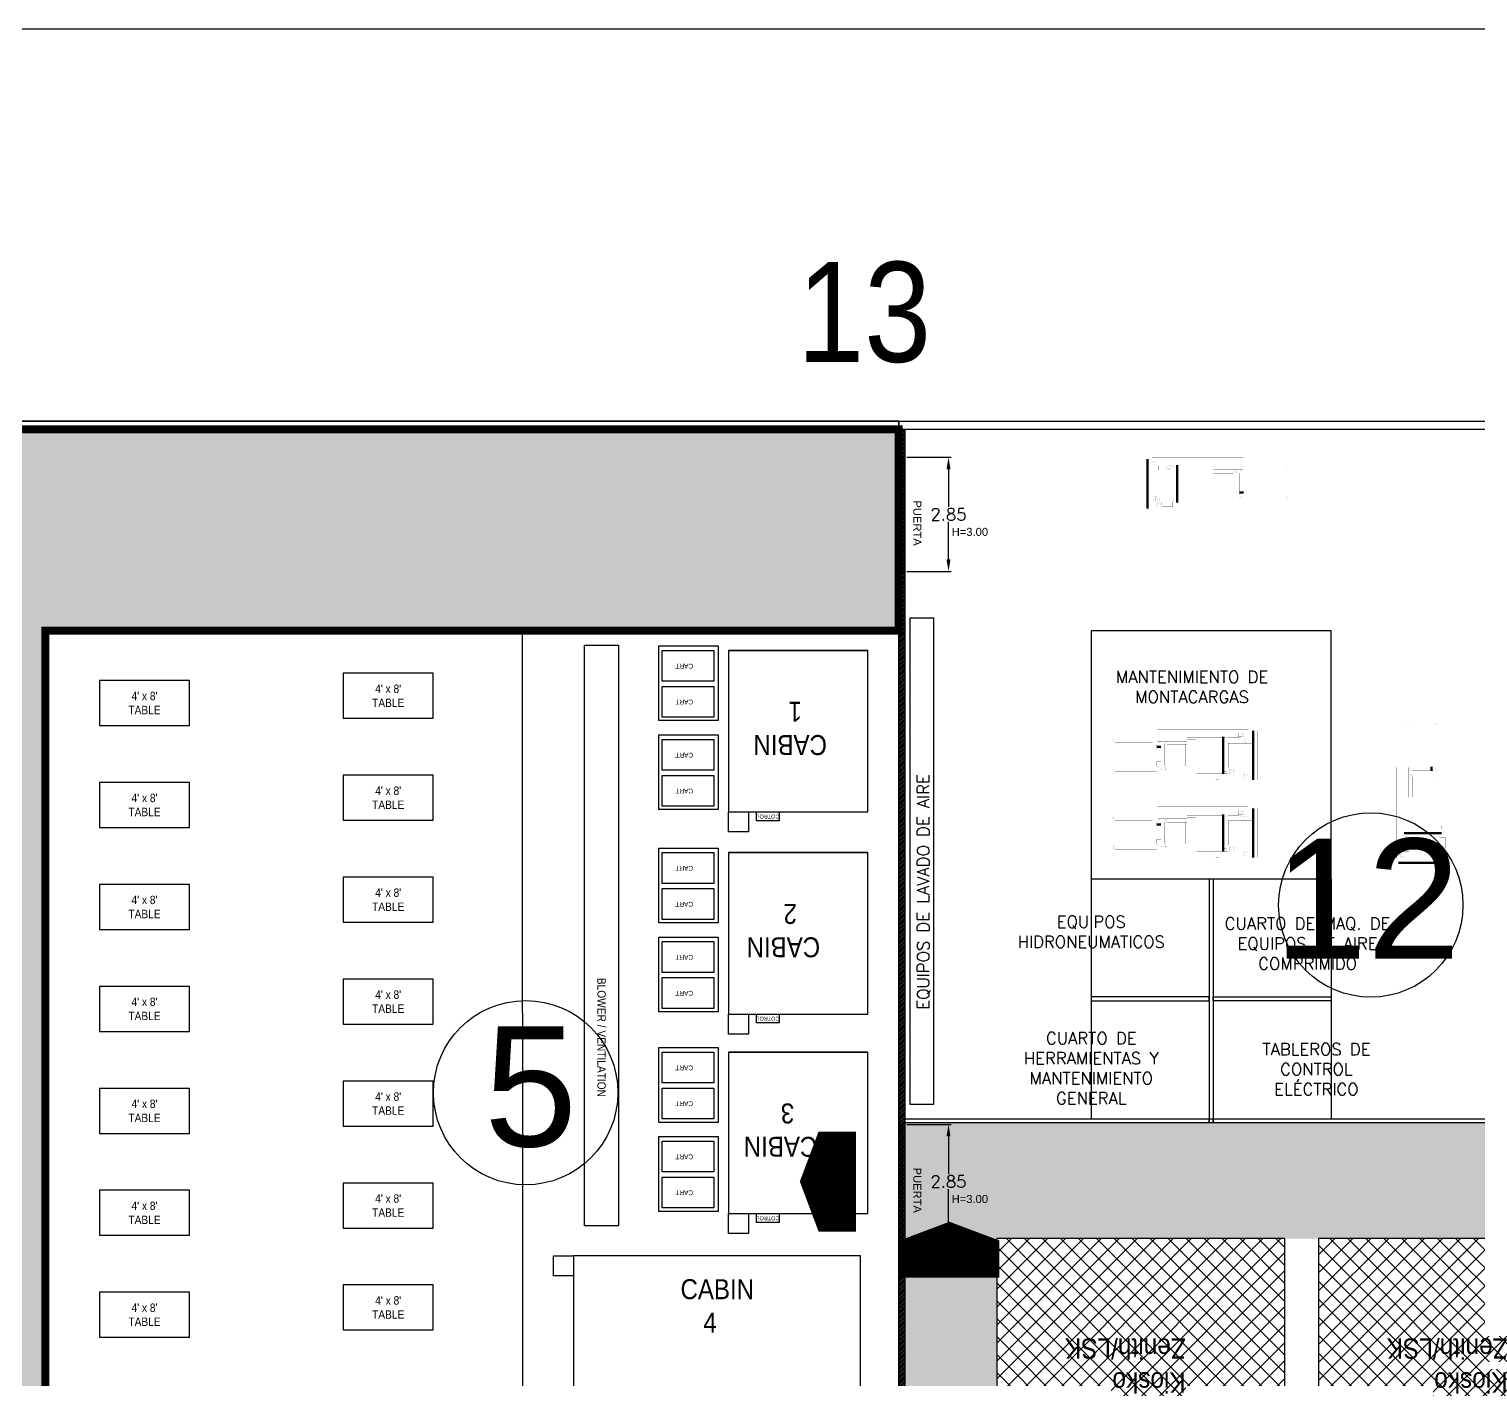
# Model space of a CAD drawing. Header units: millimetres. Extents: x 28 to 201, y 462 to 575.
# Drawn here: x 81.98 to 118.2, y 541.7 to 575.45 of the extents above; entities that cross this region are included whole.
import ezdxf

# ---------------------------------------------------------------- set-up
doc = ezdxf.new("R2010")
doc.units = ezdxf.units.MM
doc.linetypes.add('DASHDOT', pattern=[25.4, 12.7, -6.35, 0, -6.35])
for name, color, linetype in [('1- 3', 3, 'Continuous'), ('1- muro de carga', 5, 'Continuous'), ('8 flpea', 104, 'Continuous'), ('8 hatch pasillo', 104, 'Continuous'), ('8 text 1', 7, 'Continuous'), ('DIM GENERAL', 1, 'Continuous'), ('ejes', 140, 'DASHDOT'), ('LINEA LIMITE DE ZONIFICACION', 2, 'Continuous')]:
    doc.layers.add(name, color=color, linetype=linetype)
doc.styles.add('ARRAY BASE$0$Standard', font='arial.ttf')
doc.styles.get("Standard").update_dxf_attribs({"font": 'arial.ttf'})
doc.styles.add('TEXTO GENERAL', font='tt0009m_.ttf', dxfattribs={"width": 0.9, "height": 1})
doc.styles.add('TEXTOS', font='romans.shx')
doc.dimstyles.new('DIM-75P', dxfattribs={"dimtxt": 0.3, "dimasz": 0.3, "dimexe": 0.0675, "dimexo": 0.0468, "dimgap": 0.0375, "dimtad": 0, "dimtih": 1, "dimtoh": 1, "dimzin": 0, "dimdsep": 46, "dimtxsty": 'TEXTOS', "dimcen": 0.3, "dimclrd": 1, "dimclre": 1, "dimclrt": 2, "dimadec": 0, "dimazin": 0, "dimtfac": 1, "dimtmove": 1, "dimatfit": 3, "dimldrblk": 'flecha', "dimfxl": 0.045, "dimtolj": 1, "dimtzin": 0, "dimlwd": -1, "dimlwe": -1, "dimarcsym": 0})

# ---------------------------------------------------------------- blocks, each defined once
blk = doc.blocks.new('ARRAY BASE$0$CABINA PINTURA')
for p, q in [((5.73, -4.254), (5.73, -0.774)), ((10.784, -4.254), (10.784, -0.774)), ((15.772, -4.254), (15.772, -0.774))]:
    blk.add_line(p, q)
for points in [[(24.34, 0), (5.236, 0), (5.236, -9.411), (24.34, -9.405)], [(5.73, -0.774), (5.73, -4.254), (9.764, -4.254), (9.764, -0.774)], [(10.784, -0.774), (10.784, -4.254), (14.818, -4.254), (14.818, -0.774)], [(15.772, -0.774), (15.772, -4.254), (19.806, -4.254), (19.806, -0.774)], [(20.86, -8.132), (24.34, -8.132), (24.34, -0.955), (20.86, -0.955)], [(9.764, -3.554), (9.764, -2.989), (9.987, -2.989), (9.987, -3.554)], [(14.818, -3.554), (14.818, -2.989), (15.042, -2.989), (15.042, -3.554)], [(19.806, -3.554), (19.806, -2.989), (20.029, -2.989), (20.029, -3.554)], [(9.764, -4.254), (9.764, -3.754), (10.264, -3.754), (10.264, -4.254)], [(14.818, -4.254), (14.818, -3.754), (15.318, -3.754), (15.318, -4.254)], [(19.806, -4.254), (19.806, -3.754), (20.306, -3.754), (20.306, -4.254)], [(7.484, -4.517), (7.484, -5.997), (5.617, -5.997), (5.617, -4.517)], [(6.5, -5.916), (5.73, -5.916), (5.73, -4.623), (6.5, -4.623)], [(7.397, -5.916), (6.627, -5.916), (6.627, -4.623), (7.397, -4.623)], [(9.708, -4.517), (9.708, -5.997), (7.841, -5.997), (7.841, -4.517)], [(8.724, -5.916), (7.954, -5.916), (7.954, -4.623), (8.724, -4.623)], [(9.622, -5.916), (8.852, -5.916), (8.852, -4.623), (9.622, -4.623)], [(12.538, -4.517), (12.538, -5.997), (10.671, -5.997), (10.671, -4.517)], [(11.554, -5.916), (10.784, -5.916), (10.784, -4.623), (11.554, -4.623)], [(12.452, -5.916), (11.682, -5.916), (11.682, -4.623), (12.452, -4.623)], [(14.763, -4.517), (14.763, -5.997), (12.896, -5.997), (12.896, -4.517)], [(13.779, -5.916), (13.009, -5.916), (13.009, -4.623), (13.779, -4.623)], [(14.677, -5.916), (13.907, -5.916), (13.907, -4.623), (14.677, -4.623)], [(17.526, -4.517), (17.526, -5.997), (15.659, -5.997), (15.659, -4.517)], [(16.542, -5.916), (15.772, -5.916), (15.772, -4.623), (16.542, -4.623)], [(17.44, -5.916), (16.67, -5.916), (16.67, -4.623), (17.44, -4.623)], [(19.751, -4.517), (19.751, -5.997), (17.884, -5.997), (17.884, -4.517)], [(18.767, -5.916), (17.997, -5.916), (17.997, -4.623), (18.767, -4.623)], [(19.664, -5.916), (18.894, -5.916), (18.894, -4.623), (19.664, -4.623)], [(20.114, -7.854), (5.594, -7.854), (5.594, -7.01), (20.114, -7.01)], [(20.86, -8.132), (21.36, -8.132), (21.36, -8.632), (20.86, -8.632)], [(5.236, -9.411), (24.34, -9.405), (24.34, -21.331), (5.236, -21.331)], [(6.3, -13.889), (7.425, -13.889), (7.425, -11.639), (6.3, -11.639)], [(8.848, -13.889), (9.973, -13.889), (9.973, -11.639), (8.848, -11.639)], [(11.397, -13.889), (12.522, -13.889), (12.522, -11.639), (11.397, -11.639)], [(13.946, -13.889), (15.071, -13.889), (15.071, -11.639), (13.946, -11.639)], [(16.495, -13.889), (17.62, -13.889), (17.62, -11.639), (16.495, -11.639)], [(19.044, -13.889), (20.169, -13.889), (20.169, -11.639), (19.044, -11.639)], [(21.592, -13.889), (22.717, -13.889), (22.717, -11.639), (21.592, -11.639)], [(6.481, -19.981), (7.606, -19.981), (7.606, -17.731), (6.481, -17.731)], [(9.03, -19.981), (10.155, -19.981), (10.155, -17.731), (9.03, -17.731)], [(11.579, -19.981), (12.704, -19.981), (12.704, -17.731), (11.579, -17.731)], [(14.127, -19.981), (15.252, -19.981), (15.252, -17.731), (14.127, -17.731)], [(16.676, -19.981), (17.801, -19.981), (17.801, -17.731), (16.676, -17.731)], [(19.225, -19.981), (20.35, -19.981), (20.35, -17.731), (19.225, -17.731)], [(21.774, -19.981), (22.899, -19.981), (22.899, -17.731), (21.774, -17.731)]]:
    blk.add_lwpolyline(points, close=True)
at = {"style": 'TEXTO GENERAL'}
for s, width, gutter_width, insert, char_height, attachment_point, rotation in [('\\pi0.563;CABIN\\P\\pi1.1904;1', 2.52479, 12.5, (8.344, -1.233), 0.5, 1, 270), ('\\pi0.73314;CABIN\\P\\pi1.3124;2', 2.86507, 12.5, (13.399, -1.233), 0.5, 1, 270), ('\\pi0.80414;CABIN\\P\\pi1.3811;3', 3.00708, 12.5, (18.387, -1.233), 0.5, 1, 270), ('COTROL', 0.37702, 12.5, (9.931, -2.985), 0.1, 1, 270), ('COTROL', 0.37702, 12.5, (14.985, -2.985), 0.1, 1, 270), ('COTROL', 0.37702, 12.5, (19.973, -2.985), 0.1, 1, 270), ('\\pi0.81778;CABIN\\P\\pi1.3908;4', 3.03436, 12.5, (21.447, -6.275), 0.5, 1, 90), ('\\pi1.1314;CART', 2.56497, 5.958, (6.181, -4.009), 0.11917, 1, 270), ('\\pi1.1314;CART', 2.56497, 5.958, (7.079, -4.009), 0.11917, 1, 270), ('\\pi1.1314;CART', 2.56497, 5.958, (8.406, -4.009), 0.11917, 1, 270), ('\\pi1.1314;CART', 2.56497, 5.958, (9.303, -4.009), 0.11917, 1, 270), ('\\pi1.1314;CART', 2.56497, 5.958, (11.236, -4.009), 0.11917, 1, 270), ('\\pi1.1314;CART', 2.56497, 5.958, (12.133, -4.009), 0.11917, 1, 270), ('\\pi1.1314;CART', 2.56497, 5.958, (13.46, -4.009), 0.11917, 1, 270), ('\\pi1.1314;CART', 2.56497, 5.958, (14.358, -4.009), 0.11917, 1, 270), ('\\pi1.1314;CART', 2.56497, 5.958, (16.223, -4.009), 0.11917, 1, 270), ('\\pi1.1314;CART', 2.56497, 5.958, (17.121, -4.009), 0.11917, 1, 270), ('\\pi1.1314;CART', 2.56497, 5.958, (18.448, -4.009), 0.11917, 1, 270), ('\\pi1.1314;CART', 2.56497, 5.958, (19.346, -4.009), 0.11917, 1, 270), ("4' x 8'\\PTABLE", 189.1384, 60, (6.862, -12.764), 0.2109, 5, 90), ("4' x 8'\\PTABLE", 189.1384, 60, (9.411, -12.764), 0.2109, 5, 90), ("4' x 8'\\PTABLE", 189.1384, 60, (11.96, -12.764), 0.2109, 5, 90), ("4' x 8'\\PTABLE", 189.1384, 60, (14.509, -12.764), 0.2109, 5, 90), ("4' x 8'\\PTABLE", 189.1384, 60, (17.057, -12.764), 0.2109, 5, 90), ("4' x 8'\\PTABLE", 189.1384, 60, (19.606, -12.764), 0.2109, 5, 90), ("4' x 8'\\PTABLE", 189.1384, 60, (22.155, -12.764), 0.2109, 5, 90), ("4' x 8'\\PTABLE", 189.1384, 60, (7.043, -18.856), 0.2109, 5, 90), ("4' x 8'\\PTABLE", 189.1384, 60, (9.592, -18.856), 0.2109, 5, 90), ("4' x 8'\\PTABLE", 189.1384, 60, (12.141, -18.856), 0.2109, 5, 90), ("4' x 8'\\PTABLE", 189.1384, 60, (14.69, -18.856), 0.2109, 5, 90), ("4' x 8'\\PTABLE", 189.1384, 60, (17.239, -18.856), 0.2109, 5, 90), ("4' x 8'\\PTABLE", 189.1384, 60, (19.788, -18.856), 0.2109, 5, 90), ("4' x 8'\\PTABLE", 189.1384, 60, (22.336, -18.856), 0.2109, 5, 90)]:
    blk.add_mtext_dynamic_manual_height_columns(s, width=width, gutter_width=gutter_width, heights=[0], dxfattribs=dict(at, insert=insert, char_height=char_height, attachment_point=attachment_point, rotation=rotation))
at = {"insert": (15.403, -7.432), "char_height": 0.21094, "attachment_point": 5, "style": 'TEXTO GENERAL'}
blk.add_mtext_dynamic_manual_height_columns('BLOWER / VENTILATION', width=284.7754, gutter_width=60, heights=[0], dxfattribs=at)
blk = doc.blocks.new('*D5')
at = {"layer": 'Defpoints', "color": 0, "ltscale": 0.01, "transparency": 16777216}
for p in [(1.352, 1.243), (-1.5, 0.15), (1.352, 0.15)]:
    blk.add_point(p, dxfattribs=at)
at = {"layer": 'DIM GENERAL', "color": 1, "ltscale": 0.01, "transparency": 16777216}
for p, q in [((-1.5, 0.197), (-1.5, 1.31)), ((-1.2, 1.243), (-0.261, 1.243)), ((1.052, 1.243), (0.114, 1.243)), ((1.352, 0.197), (1.352, 1.31))]:
    blk.add_line(p, q, dxfattribs=at)
for points in [[(-1.2, 1.193), (-1.2, 1.293), (-1.5, 1.243)], [(1.052, 1.193), (1.052, 1.293), (1.352, 1.243)]]:
    blk.add_solid(points, dxfattribs=at)
at = {"layer": 'DIM GENERAL', "color": 2, "ltscale": 0.01, "transparency": 16777216, "insert": (-0.074, 1.243), "char_height": 0.3, "attachment_point": 5, "rotation": 90, "style": 'TEXTOS'}
blk.add_mtext('\\A1;2.85', dxfattribs=at)
blk = doc.blocks.new('flecha')
at = {"ltscale": 6}
for points in [[(-0.02, 0.03), (-0.11, 0.13), (-0.12, 0.05), (-0.12, 0.21)], [(-0.02, -0.03), (-0.11, -0.13), (-0.12, -0.05), (-0.12, -0.21)]]:
    blk.add_hatch(color=256, dxfattribs=at).paths.add_polyline_path(points)
for p, q in [((0.01, -0.02), (-0.14, 0.24)), ((0.01, 0.02), (-0.14, -0.24)), ((-0.13, 0.24), (-0.13, 0.03)), ((-0.13, 0.03), (-0.1, 0.12)), ((0, 0), (-0.1, 0.12)), ((0, 0), (-0.1, -0.12)), ((-0.13, -0.02), (-0.13, -0.24)), ((-0.13, -0.02), (-0.1, -0.12))]:
    blk.add_line(p, q, dxfattribs=at)
for points in [[(-0.02, 0.03), (-0.11, 0.13), (-0.12, 0.05), (-0.12, 0.21)], [(-0.02, -0.03), (-0.11, -0.13), (-0.12, -0.05), (-0.12, -0.21)]]:
    blk.add_lwpolyline(points, close=True, dxfattribs=at)
blk = doc.blocks.new('ARRAY BASE$0$KIOSKO DE ARMADO')
h = blk.add_hatch()
h.set_pattern_fill('ANSI37', color=256, scale=0.1, angle=180)
h.set_pattern_definition([(225, (2482.8771, 1339.67897), (0.224506403, -0.224506403), []), (315, (2482.8771, 1339.67897), (0.224506403, 0.224506403), [])])
h.paths.add_polyline_path([(7.2, 10), (0, 10), (0, 4), (7.2, 4)])
for points in [[(7.2, 10), (0, 10), (0, 4), (7.2, 4)], [(0, 4), (7.2, 4), (7.2, 0), (0, 0)], [(7.2, 4), (7.2, 0), (0, 0), (0, 4)], [(6.05, 3.39), (6.05, 4), (0, 4), (0, 3.39)], [(6.303, 2.79), (7.2, 2.79), (7.2, 4), (6.303, 4)], [(5.943, 2.825), (5.943, 3.265), (5.413, 3.265), (5.413, 2.825)], [(2.26, 2.12), (2.26, 2.84), (0, 2.84), (0, 2.12)], [(2.68, 2.78), (2.26, 2.78), (2.26, 2.12), (2.68, 2.12)], [(5.86, 2.79), (7.2, 2.79), (7.2, 0), (5.86, 0)], [(4.53, 2.46), (4.53, 1.12), (5.26, 1.12), (5.26, 2.46)], [(2.43, 1.12), (2.43, 2.12), (0, 2.12), (0, 1.12)], [(2.43, 1.96), (2.43, 1.12), (4.53, 1.12), (4.53, 1.96)], [(5.41, 0), (5.86, 0), (5.86, 2), (5.41, 2)], [(5.18, 0), (5.18, 1.12), (0, 1.12), (0, 0)]]:
    blk.add_lwpolyline(points, close=True)
at = {"attachment_point": 1, "style": 'TEXTO GENERAL'}
for s, insert, char_height, rotation in [('Kiosko Zenith/LSK', (4.722, 6.152), 0.50733, 180), ('Pastry', (6.643, 3.123), 0.2, 90), ('WIP/Empaque', (5.255, 2.761), 0.50733, 180), ('Espresso\\Pstation', (5.875, 2.891), 0.1, 180), ('Comp sink', (1.604, 2.382), 0.2, 180), ('Hand sink', (2.424, 2.218), 0.1, 90), ('Side storage', (4.741, 1.31), 0.2, 90), ('ice tower', (6.357, 1.074), 0.2, 90), ('Storage moduls', (1.942, 1.518), 0.2, 180), ('Hand off', (5.522, 0.609), 0.2, 90), ('Cold berverage', (3.448, 0.377), 0.2, 180)]:
    blk.add_mtext_dynamic_manual_height_columns(s, width=3.63915, gutter_width=2.537, heights=[0], dxfattribs=dict(at, insert=insert, char_height=char_height, rotation=rotation))
at = {"insert": (2.791, 1.689), "char_height": 0.2, "attachment_point": 1, "style": 'TEXTO GENERAL'}
blk.add_mtext_dynamic_manual_height_columns('Warming & brew', width=3.63915, gutter_width=2.537, heights=[0], dxfattribs=at)
blk = doc.blocks.new('10')
for p in [(-24.099, -10), (-16.054, -10)]:
    blk.add_blockref('ARRAY BASE$0$KIOSKO DE ARMADO', p)
blk = doc.blocks.new('ARRAY BASE$0$MONTACARGA 1')
at = {"lineweight": 100, "const_width": 0.00187}
for points in [[(9782.598, 92.797), (9782.598, 92.835), (9780.327, 92.835), (9780.327, 92.535), (9781.063, 92.535)], [(9780.28, 92.589), (9780.28, 91.777)], [(9780.564, 92.452), (9781.063, 92.452)], [(9781.033, 92.449), (9781.033, 91.917)], [(9782.714, 92.486), (9782.091, 92.486), (9782.091, 91.88), (9782.714, 91.88)], [(9780.411, 91.97), (9780.308, 91.97)], [(9782.598, 91.57), (9782.598, 91.532), (9780.327, 91.532), (9780.327, 91.832), (9781.063, 91.832)], [(9780.564, 91.916), (9781.063, 91.916)], [(9782.149, 91.842), (9782.437, 91.842), (9782.437, 91.721), (9782.149, 91.721)]]:
    blk.add_lwpolyline(points, dxfattribs=at)
for points in [[(9782.817, 91.57), (9782.817, 92.796), (9781.064, 92.796), (9781.064, 91.57)], [(9781.777, 92.648), (9781.856, 92.648), (9781.856, 92.797), (9781.777, 92.797)], [(9782.087, 92.749), (9782.351, 92.749), (9782.351, 92.619), (9782.087, 92.619)], [(9782.422, 92.747), (9782.401, 92.705), (9782.354, 92.705), (9782.354, 92.652), (9782.437, 92.652), (9782.486, 92.747)], [(9782.088, 92.646), (9781.302, 92.646), (9781.302, 91.719), (9782.088, 91.719)], [(9781.777, 91.569), (9781.856, 91.569), (9781.856, 91.718), (9781.777, 91.718)]]:
    blk.add_lwpolyline(points, close=True, dxfattribs=at)
at = {"lineweight": 100}
for points in [[(9782.714, 92.796), (9782.714, 91.57)], [(9780.411, 92.396), (9780.308, 92.396)], [(9781.969, 91.719), (9781.969, 92.646)]]:
    blk.add_lwpolyline(points, dxfattribs=at)
for points in [[(9780.205, 92.589, 0.00187, 0.00187, 0), (9780.205, 91.777, 0.00187, 0.00187, 0), (9780.306, 91.777, 0.00187, 0.00187, 0), (9780.306, 92.589, 0.00187, 0.00187, 0), (9779.265, 92.589, 0.00187, 0.00187, 0.414), (9779.217, 92.542, 0.00187, 0.00187, 0.414), (9779.265, 92.494, 0.00187, 0.00187, 0), (9780.205, 92.494, 0, 0, 0)], [(9780.411, 92.445, 0.00187, 0.00187, 0), (9780.308, 92.445, 0.00187, 0.00187, 0), (9780.308, 92.347, 0.00187, 0.00187, 0), (9780.411, 92.347, 0, 0, 0)], [(9780.411, 91.921, 0.00187, 0.00187, 0), (9780.411, 92.445, 0.00187, 0.00187, 0), (9780.492, 92.445, 0.00187, 0.00187, 0), (9780.492, 91.921, 0.00187, 0.00187, 0), (9780.308, 91.921, 0.00187, 0.00187, 0), (9780.308, 92.018, 0.00187, 0.00187, 0), (9780.411, 92.018, 0, 0, 0)], [(9781.277, 92.577, 0.00187, 0.00187, 0), (9781.063, 92.577, 0.00187, 0.00187, 0), (9781.063, 92.627, 0.00187, 0.00187, 0), (9781.277, 92.627, 0, 0, 0), (9781.277, 91.738, 0, 0, 0)], [(9781.277, 91.788, 0.00187, 0.00187, 0), (9781.063, 91.788, 0.00187, 0.00187, 0), (9781.063, 91.738, 0.00187, 0.00187, 0), (9781.953, 91.738, 0.00187, 0.00187, 0), (9781.953, 92.627, 0.00187, 0.00187, 0), (9781.277, 92.627, 0, 0, 0)]]:
    blk.add_lwpolyline(points, format="xyseb", dxfattribs=at)
at = {"lineweight": 100, "const_width": 0.00187}
for points in [[(9780.331, 91.922), (9780.335, 91.879, 0.134), (9780.447, 91.832), (9780.54, 91.836, 0.259), (9780.564, 91.869), (9780.564, 92.502, 0.388), (9780.527, 92.535, 0.001), (9780.447, 92.535, 0.071), (9780.415, 92.531, 0.105), (9780.331, 92.485), (9780.331, 92.445)], [(9781.968, 92.626), (9782.042, 92.626, -0.413), (9782.065, 92.599, -0.362), (9782.042, 92.58), (9781.968, 92.58)], [(9780.203, 91.871), (9779.262, 91.871, 0.414214), (9779.215, 91.824, 0.414), (9779.262, 91.777), (9780.203, 91.777)], [(9781.968, 91.785), (9782.042, 91.785, -0.412), (9782.065, 91.757, -0.362), (9782.042, 91.738), (9781.968, 91.738)], [(9782.145, 91.838, 0.256), (9782.114, 91.777, 0.256), (9782.149, 91.723)], [(9782.222, 91.728, 0.233), (9782.248, 91.785, 0.238), (9782.218, 91.837)]]:
    blk.add_lwpolyline(points, format="xyb", dxfattribs=at)
for points in [[(9780.511, 92.452, 0.413), (9780.533, 92.474, 0.415), (9780.511, 92.495, 0.414), (9780.489, 92.474, 0.414)], [(9782.512, 92.491, 0.325), (9782.57, 92.571, 0.414), (9782.486, 92.655, 0.414), (9782.402, 92.571, 0.414)], [(9782.502, 92.541, 0.275), (9782.52, 92.575, 0.381), (9782.482, 92.605, 0.381), (9782.452, 92.567, 0.381)], [(9780.489, 91.894, 0.414), (9780.511, 91.872, 0.414), (9780.533, 91.894, 0.414), (9780.511, 91.915, 0.414)], [(9782.181, 91.73, 0.414), (9782.233, 91.781, 0.414), (9782.181, 91.833, 0.414), (9782.13, 91.781, 0.414)], [(9782.523, 91.614, 0.414), (9782.573, 91.663, 0.414), (9782.523, 91.713, 0.414), (9782.473, 91.663, 0.414)]]:
    blk.add_lwpolyline(points, format="xyb", close=True, dxfattribs=at)
blk = doc.blocks.new('*E60')
at = {"layer": '8 hatch pasillo', "ltscale": 2, "transparency": 33554483}
h = blk.add_hatch(color=1, dxfattribs=at)
h.dxf.hatch_style = 1
h.paths.add_polyline_path([(60, 79.605), (0, 79.605), (0, 0), (60, 0), (60, 5.099), (50.862, 5.099), (9.6, 5.099), (9.6, 15.452), (50.86, 15.452), (50.862, 18.453), (38.669, 18.453), (38.669, 74.567), (60, 74.567)])
h.paths.add_polyline_path([(35.369, 74.531), (35.369, 18.752), (3.3, 18.752), (3.3, 74.531)], flags=16)
h.paths.add_polyline_path([(6.3, 17.102), (6.3, 5.102), (3.3, 5.102), (3.3, 17.102)], flags=16)
h = blk.add_hatch(color=1, dxfattribs=at)
h.dxf.hatch_style = 1
h.paths.add_polyline_path([(85.276, 59.37), (84.499, 62.261), (60.15, 62.261), (60.15, 79.605), (60, 79.605), (60, 0), (87.526, 0), (86.698, 3.119), (86.698, 3.056), (63.15, 3.056), (63.15, 18), (86.492, 18), (86.32, 18.641), (88.676, 19.274), (88.242, 20.89), (86.729, 20.89), (62.274, 20.89), (62.451, 59.37)])
at = {"layer": '8 hatch pasillo', "ltscale": 2, "const_width": 0.2}
blk.add_lwpolyline([(50.86, 15.452), (50.862, 18.453), (38.669, 18.453), (38.669, 74.567), (60, 74.567), (60, 79.605), (0, 79.605), (0, 0), (60, 0), (60, 5.099), (9.6, 5.127), (9.6, 15.452)], close=True, dxfattribs=at)
at = {"layer": '8 text 1', "ltscale": 2}
for centre in [(71.799, 67.71), (50.673, 63.018)]:
    blk.add_circle(centre, 2.304, dxfattribs=at)
for s, p in [('12', (69.375, 66.368)), ('5', (49.631, 61.676))]:
    blk.add_text(s, height=3, dxfattribs=at).set_placement(p)
blk = doc.blocks.new('ARRAY BASE$0$PUERTA TRANSICION')
at = {"color": 1}
for points in [[(-1.5, 0), (1.352, 0), (1.352, 0.15), (-1.5, 0.15)], [(1.352, 0.05), (1.352, 0.1), (-1.5, 0.1), (-1.5, 0.05)]]:
    blk.add_lwpolyline(points, close=True, dxfattribs=at)
at = {"color": 2, "ltscale": 0.01, "insert": (0.263, 1.323), "char_height": 0.2, "attachment_point": 1, "rotation": 90}
blk.add_mtext_dynamic_manual_height_columns('H=3.00', width=0.44515, gutter_width=12.5, heights=[0], dxfattribs=at)
at = {"insert": (-0.529, 0.563), "char_height": 0.2, "attachment_point": 1, "style": 'ARRAY BASE$0$Standard'}
blk.add_mtext_dynamic_manual_height_columns('\\pi0.1067;PUERTA', width=1.32555, gutter_width=13.918, heights=[0.278], dxfattribs=at)
at = {"layer": 'DIM GENERAL', "ltscale": 0.01}
dim = blk.add_linear_dim(base=(1.352, 1.243), p1=(-1.5, 0.15), p2=(1.352, 0.15), angle=180, dimstyle='DIM-75P', dxfattribs=at)
dim.commit()
dim.dimension.update_dxf_attribs({"geometry": '*D5', "text_midpoint": (-0.074, 1.243)})

msp = doc.modelspace()

# ---------------------------------------------------------------- hatches: boundary and pattern name
at = {"ltscale": 0.01}
h = msp.add_hatch(dxfattribs=at)
h.set_pattern_fill('ANSI31', color=1, scale=0.002)
h.set_pattern_definition([(45, (-1106.502283, 447.2163), (-0.0224506403, 0.0224506403), [])])
h.paths.add_polyline_path([(103.871, 540.606), (103.721, 540.606), (103.721, 565.447), (103.871, 565.447)])

# ---------------------------------------------------------------- linework, layer by layer
for p, q in [((103.721, 565.645), (43.721, 565.645)), ((103.721, 565.645), (103.721, 485.842)), ((103.721, 565.645), (103.721, 485.842)), ((103.721, 544.475), (103.721, 550.475))]:
    msp.add_line(p, q)
for points in [[(43.721, 565.645), (123.721, 565.645)], [(103.721, 565.645), (103.721, 553.122)], [(103.721, 553.122), (103.721, 553.122)]]:
    msp.add_lwpolyline(points)
msp.add_lwpolyline([(43.721, 485.645), (103.721, 485.645), (103.721, 565.645), (43.721, 565.645)], close=True)
msp.add_lwpolyline([(103.871, 540.606), (103.721, 540.606), (103.721, 565.447), (103.871, 565.447)], close=True, dxfattribs=at)
at = {"layer": '1- 3'}
for p, q in [((108.533, 554.203), (108.533, 548.203)), ((111.483, 554.203), (111.483, 548.103)), ((111.583, 554.203), (111.583, 548.103)), ((114.533, 554.203), (114.533, 548.203)), ((103.871, 548.203), (128.193, 548.203)), ((128.22, 548.103), (103.871, 548.103))]:
    msp.add_line(p, q, dxfattribs=at)
for points in [[(104.006, 560.733), (104.591, 560.733), (104.591, 548.561), (104.006, 548.561)], [(114.533, 554.203), (114.533, 560.409), (108.533, 560.409), (108.533, 554.203)], [(111.483, 551.153), (111.483, 551.253), (108.533, 551.253), (108.533, 551.153)], [(111.583, 551.153), (111.583, 551.253), (114.533, 551.253), (114.533, 551.153)]]:
    msp.add_lwpolyline(points, close=True, dxfattribs=at)
at = {"layer": '1- muro de carga', "ltscale": 2}
msp.add_lwpolyline([(28.424, 575.453), (200.646, 575.453), (200.646, 461.741), (28.424, 461.741)], close=True, dxfattribs=at)
at = {"layer": '1- muro de carga', "lineweight": 25}
for points in [[(33.486, 565.645), (123.721, 565.645), (145.206, 485.645), (33.486, 485.645)], [(33.486, 565.447), (123.561, 565.447), (144.945, 485.842), (33.486, 485.842)]]:
    msp.add_lwpolyline(points, dxfattribs=at)
at = {"layer": '8 flpea', "ltscale": 2}
for points in [[(102.649, 546.639, 2.5, 2.5, 0), (102.185, 546.639, 5, 0, 0), (101.246, 546.639, 0, 0, 0)], [(104.988, 544.232, 2.5, 2.5, 0), (104.988, 544.695, 5, 0, 0), (104.988, 545.634, 0, 0, 0)]]:
    msp.add_lwpolyline(points, format="xyseb", dxfattribs=at)
at = {"layer": 'ejes', "ltscale": 2}
for p, q in [((103.871, 548.203), (103.871, 548.103)), ((111.483, 548.103), (111.483, 548.203)), ((111.583, 548.103), (111.583, 548.203))]:
    msp.add_line(p, q, dxfattribs=at)

# ---------------------------------------------------------------- block references
at = {"color": 1}
msp.add_blockref('*E60', (43.721, 485.842), dxfattribs=at)
for name, p, rotation in [('ARRAY BASE$0$PUERTA TRANSICION', (103.721, 563.244), 270), ('ARRAY BASE$0$MONTACARGA 1', (9892.65, 656.264), 180), ('ARRAY BASE$0$CABINA PINTURA', (103.721, 565.645), 270), ('ARRAY BASE$0$MONTACARGA 1', (24.639, 10337.318), 270), ('ARRAY BASE$0$PUERTA TRANSICION', (103.721, 546.565), 270)]:
    msp.add_blockref(name, p, dxfattribs=dict(rotation=rotation))
for name, p in [('ARRAY BASE$0$MONTACARGA 1', (-9670.137, 465.113)), ('ARRAY BASE$0$MONTACARGA 1', (-9670.137, 463.171)), ('10', (130.271, 545.213))]:
    msp.add_blockref(name, p)

# ---------------------------------------------------------------- texts
at = {"insert": (101.183, 569.63), "char_height": 2.5, "attachment_point": 1, "style": 'TEXTO GENERAL'}
msp.add_mtext_dynamic_manual_height_columns('13', width=25.04472, gutter_width=62.5, heights=[0], dxfattribs=at)
at = {"layer": 'LINEA LIMITE DE ZONIFICACION', "color": 2, "ltscale": 0.01, "insert": (111.052, 559.003), "char_height": 0.3, "attachment_point": 5, "style": 'TEXTOS'}
msp.add_mtext('MANTENIMIENTO DE\\PMONTACARGAS', dxfattribs=at)
at = {"layer": 'LINEA LIMITE DE ZONIFICACION', "color": 2, "ltscale": 0.01, "insert": (104.348, 553.881), "char_height": 0.3, "width": 8.36628, "attachment_point": 5, "rotation": 90, "style": 'TEXTOS'}
msp.add_mtext('EQUIPOS DE LAVADO DE AIRE', dxfattribs=at)
at = {"layer": 'LINEA LIMITE DE ZONIFICACION', "color": 2, "ltscale": 0.01, "char_height": 0.3, "attachment_point": 5, "style": 'TEXTOS'}
for s, insert, width in [('EQUIPOS\\PHIDRONEUMATICOS', (108.533, 552.881), 5.28595), ('CUARTO DE MAQ. DE EQUIPOS DE AIRE COMPRIMIDO', (113.939, 552.587), 5.3675), ('CUARTO DE HERRAMIENTAS Y MANTENIMIENTO GENERAL', (108.533, 549.47), 5.0702), ('TABLEROS DE\\PCONTROL\\PELÉCTRICO', (114.16, 549.445), 4.60305)]:
    msp.add_mtext(s, dxfattribs=dict(at, insert=insert, width=width))

doc.saveas('drawing.dxf')
